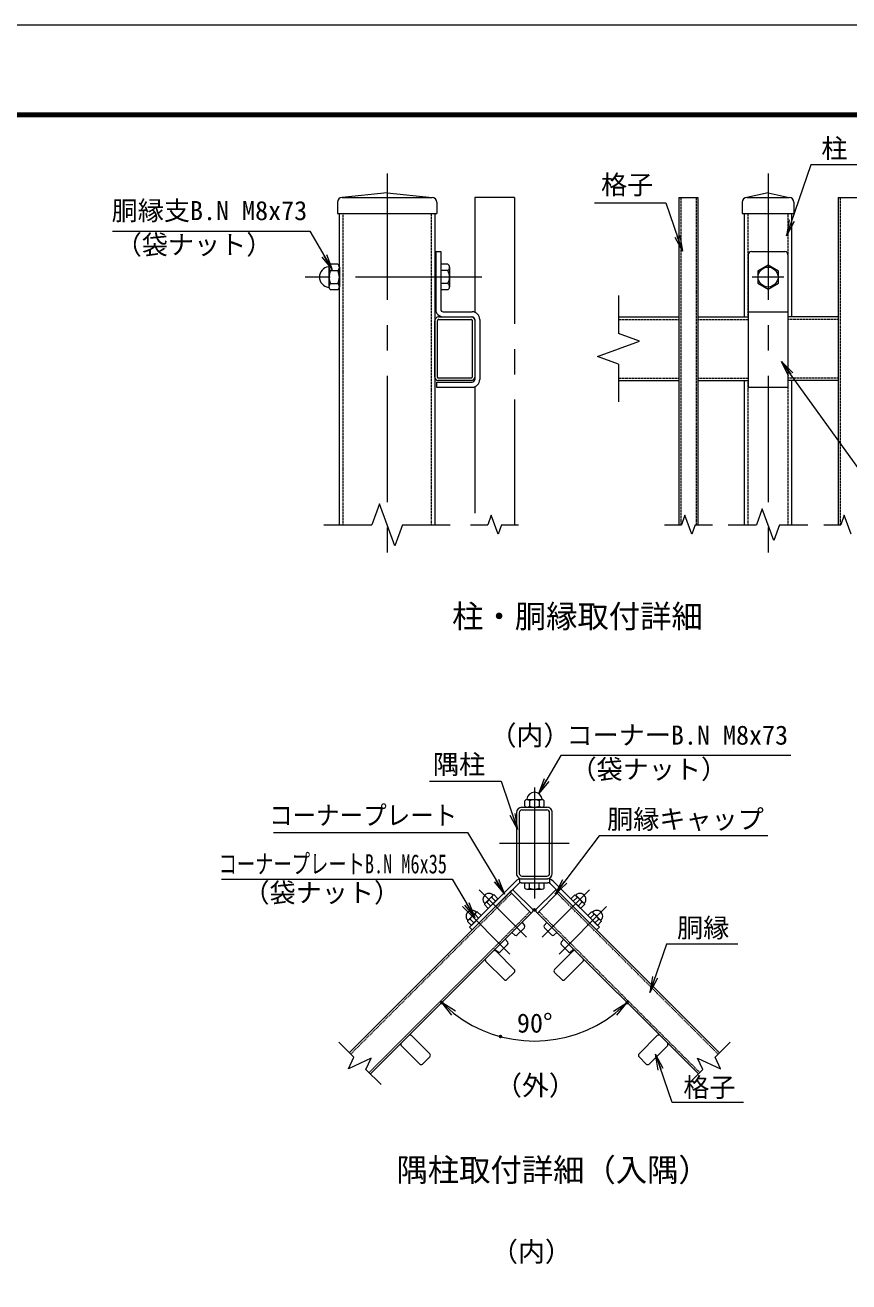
# Model space of a CAD drawing. Units: millimetres, scale not verified. Extents: x -4200 to 4200, y -2970 to 2970.
# Drawn here: x 430 to 2499, y -188 to 2970 of the extents above; entities that cross this region are included whole.
import ezdxf
from ezdxf.enums import TextEntityAlignment as Align

# ---------------------------------------------------------------- set-up
doc = ezdxf.new("R2010")
doc.units = ezdxf.units.MM
doc.header["$LTSCALE"] = 10
doc.header["$PDMODE"] = 32
doc.header["$PDSIZE"] = 5
doc.linetypes.add('USER1', pattern=[50.8, 31.75, -6.35, 6.35, -6.35])
doc.linetypes.add('USER2', pattern=[0.375, 0.25, -0.125])
for name, color, linetype, lineweight in [('0-0_D-STR1', 1, 'Continuous', 18), ('0-1_D-BMK', 2, 'USER1', 13), ('0-5_D-STR3', 3, 'Continuous', 13), ('0-6_D-STR-DIM', 7, 'Continuous', 13), ('0-7_0', 7, 'Continuous', 18), ('0-9_D-TTL-TXT', 7, 'Continuous', 18), ('0-A_D-STR-TXT', 7, 'Continuous', 13), ('0-B_D-TTL', 7, 'Continuous', 18)]:
    doc.layers.add(name, color=color, linetype=linetype, lineweight=lineweight)
doc.layers.add('0-8_Defpoints', color=253, linetype='Continuous')
doc.styles.add('ＭＳ ゴシック', font='')
doc.styles.get('ＭＳ ゴシック').set_extended_font_data('MS Gothic')

# ---------------------------------------------------------------- blocks, each defined once
blk = doc.blocks.new('_Open')
at = {"layer": '0-7_0'}
blk.add_line((-10, 1.667), (0, 0), dxfattribs=at)
blk.add_lwpolyline([(-10, -1.667), (0, 0), (-10, 0)], dxfattribs=at)

msp = doc.modelspace()

# ---------------------------------------------------------------- linework, layer by layer
at = {"layer": '0-0_D-STR1'}
for p, q in [((1338.85, 2549.13), (1225.85, 2537.13)), ((1225.85, 2537.13), (1451.85, 2537.13)), ((1338.85, 2549.13), (1451.85, 2537.13)), ((2071.79, 2537.13), (2071.79, 1714.86)), ((2071.79, 2537.13), (2119.79, 2537.13)), ((2119.79, 2537.13), (2119.79, 1714.86)), ((2295.79, 2549.13), (2242.79, 2537.13)), ((2242.79, 2537.13), (2348.79, 2537.13)), ((2295.79, 2549.13), (2348.79, 2537.13)), ((2471.79, 2537.13), (2471.79, 1714.86)), ((2471.79, 2537.13), (2519.79, 2537.13)), ((1213.85, 2525.13), (1213.85, 2497.13)), ((1213.85, 2497.13), (1463.85, 2497.13)), ((1218.85, 1714.86), (1218.85, 2497.13)), ((1458.85, 2497.13), (1458.85, 1714.86)), ((1463.85, 2525.13), (1463.85, 2497.13)), ((2230.79, 2525.13), (2230.79, 2497.13)), ((2230.79, 2497.13), (2360.79, 2497.13)), ((2235.79, 2497.13), (2235.79, 2237.13)), ((2355.79, 2237.13), (2355.79, 2497.13)), ((2360.79, 2525.13), (2360.79, 2497.13)), ((1458.85, 2085.53), (1458.85, 2227.33)), ((1465.25, 2085.53), (1465.25, 2227.33)), ((1468.65, 2237.13), (1550.45, 2237.13)), ((1468.65, 2230.73), (1550.45, 2230.73)), ((1552.45, 2228.73), (1552.45, 2085.53)), ((1558.85, 2228.76), (1558.85, 2085.51)), ((1919.79, 2237.13), (2071.79, 2237.13)), ((2119.79, 2237.13), (2245.79, 2237.13)), ((2471.79, 2237.13), (2345.79, 2237.13)), ((1550.45, 2083.53), (1467.25, 2083.53)), ((1550.45, 2077.13), (1467.25, 2077.13)), ((1919.79, 2077.13), (2071.79, 2077.13)), ((2119.79, 2077.13), (2245.79, 2077.13)), ((2235.79, 2077.13), (2235.79, 1714.86)), ((2471.79, 2077.13), (2345.79, 2077.13)), ((2355.79, 1714.86), (2355.79, 2077.13)), ((1663.88, 991.11), (1663.88, 838.71)), ((1670.78, 991.11), (1670.78, 838.71)), ((1677.68, 1004.91), (1740.08, 1004.91)), ((1677.68, 998.01), (1740.08, 998.01)), ((1746.98, 838.71), (1746.98, 991.11)), ((1753.88, 838.71), (1753.88, 991.11)), ((1677.68, 831.81), (1740.08, 831.81)), ((1677.68, 824.91), (1740.08, 824.91)), ((1243.93, 387.86), (1648.04, 791.97)), ((2173.83, 387.86), (1769.71, 791.97)), ((1296.97, 334.83), (1701.08, 738.94)), ((2120.79, 334.83), (1716.68, 738.94)), ((1612.41, 643.06), (1658.23, 597.24)), ((1805.35, 643.06), (1759.53, 597.24)), ((1586.95, 617.6), (1632.77, 571.78)), ((1830.81, 617.6), (1784.99, 571.78)), ((1639.98, 571.78), (1658.23, 590.02)), ((1777.77, 571.78), (1759.53, 590.02)), ((1400.27, 430.92), (1446.1, 385.1)), ((2017.48, 430.92), (1971.66, 385.1)), ((1374.82, 405.47), (1420.64, 359.65)), ((2042.94, 405.47), (1997.12, 359.65)), ((1427.85, 359.65), (1446.1, 377.89)), ((1989.91, 359.65), (1971.66, 377.89))]:
    msp.add_line(p, q, dxfattribs=at)
at = {"layer": '0-0_D-STR1', "linetype": 'USER1'}
for p, q in [((1558.85, 2537.13), (1558.85, 2248.83)), ((1658.85, 2537.13), (1558.85, 2537.13)), ((1658.85, 2537.13), (1658.85, 1714.86)), ((1558.85, 2061.43), (1558.85, 1714.86))]:
    msp.add_line(p, q, dxfattribs=at)
at = {"layer": '0-0_D-STR1', "linetype": 'USER2'}
for p, q in [((2076.59, 2537.13), (2076.59, 1714.86)), ((2114.99, 2537.13), (2114.99, 1714.86)), ((2476.59, 2537.13), (2476.59, 1714.86)), ((1228.05, 1714.86), (1228.05, 2497.13)), ((1449.65, 2497.13), (1449.65, 1714.86)), ((2244.99, 2497.13), (2244.99, 2237.13)), ((2346.59, 2237.13), (2346.59, 2497.13)), ((1919.79, 2230.73), (2071.79, 2230.73)), ((2119.79, 2230.73), (2245.79, 2230.73)), ((2471.79, 2230.73), (2345.79, 2230.73)), ((1919.79, 2083.53), (2071.79, 2083.53)), ((2119.79, 2083.53), (2245.79, 2083.53)), ((2244.99, 2077.13), (2244.99, 1714.86)), ((2471.79, 2083.53), (2345.79, 2083.53)), ((2346.59, 1714.86), (2346.59, 2077.13)), ((1247.33, 384.47), (1651.44, 788.58)), ((2170.43, 384.47), (1766.32, 788.58)), ((1293.57, 338.22), (1697.68, 742.33)), ((2124.19, 338.22), (1720.07, 742.33))]:
    msp.add_line(p, q, dxfattribs=at)
at = {"layer": '0-0_D-STR1'}
for centre, radius, start, end in [((1225.85, 2525.13), 12, 90, 180), ((1451.85, 2525.13), 12, 0, 90), ((2242.79, 2525.13), 12, 90, 180), ((2348.79, 2525.13), 12, 0, 90), ((1468.65, 2227.33), 9.8, 89.99999, 180), ((1468.65, 2227.33), 3.4, 89.99998, 180), ((1550.45, 2228.73), 8.4, 359.99951, 90), ((1550.45, 2228.73), 2, 0.00008, 90), ((1467.25, 2085.53), 8.4, 179.9997, 270), ((1467.25, 2085.53), 2, 179.99957, 270), ((1550.45, 2085.53), 2, 270, 0.00008), ((1550.45, 2085.53), 8.4, 270, 359.99971), ((1677.68, 991.11), 13.8, 90.00002, 179.99999), ((1677.68, 991.11), 6.9, 90.00002, 179.99999), ((1740.08, 991.11), 13.8, 0, 90.00002), ((1740.08, 991.11), 6.9, 0, 90.00002), ((1677.68, 838.71), 13.8, 179.99999, 270.00002), ((1677.68, 838.71), 6.9, 179.99999, 270.00002), ((1740.08, 838.71), 6.9, 270.00002, 0), ((1740.08, 838.71), 13.8, 270.00002, 0), ((1608.8, 639.45), 5.1, 44.99941, 135), ((1808.96, 639.45), 5.1, 45, 135.00059), ((1590.56, 621.21), 5.1, 135, 225), ((1827.2, 621.21), 5.1, 315, 45), ((1636.38, 575.39), 5.1, 224.99942, 315), ((1654.62, 593.63), 5.1, 315, 44.99941), ((1763.14, 593.63), 5.1, 135.00059, 225), ((1781.38, 575.39), 5.1, 225, 315.00058), ((1378.43, 409.07), 5.1, 135, 225), ((1396.67, 427.32), 5.1, 44.99941, 135), ((2021.09, 427.32), 5.1, 45, 135.00059), ((2039.33, 409.07), 5.1, 315, 45), ((1442.49, 381.5), 5.1, 315, 44.99941), ((1975.27, 381.5), 5.1, 135.00059, 225), ((1424.25, 363.25), 5.1, 224.99942, 315), ((1993.51, 363.25), 5.1, 225, 315.00058)]:
    msp.add_arc(centre, radius, start, end, dxfattribs=at)
at = {"layer": '0-1_D-BMK'}
for p, q in [((1338.85, 2597.13), (1338.85, 1598.99)), ((2295.79, 2597.13), (2295.79, 1598.99)), ((2295.79, 2377.13), (2295.79, 2297.13)), ((1577.21, 2337.13), (1125.06, 2337.13)), ((2335.79, 2337.13), (2255.79, 2337.13)), ((1708.88, 1054.31), (1708.88, 775.51)), ((1621.2, 914.91), (1796.56, 914.91)), ((1570.24, 797.66), (1689.37, 678.53)), ((1847.52, 797.66), (1728.39, 678.53)), ((1527.81, 755.23), (1646.94, 636.1)), ((1889.95, 755.23), (1770.82, 636.1))]:
    msp.add_line(p, q, dxfattribs=at)
at = {"layer": '0-5_D-STR3'}
for p, q in [((1460.85, 2401.13), (1460.85, 2256.33)), ((1460.85, 2401.13), (1473.65, 2401.13)), ((1473.65, 2401.13), (1473.65, 2256.33)), ((2253.79, 2401.13), (2337.79, 2401.13)), ((1214.85, 2369.53), (1196.85, 2369.53)), ((1473.65, 2369.53), (1473.65, 2304.73)), ((1491.65, 2369.53), (1473.65, 2369.53)), ((2245.79, 2393.13), (2245.79, 2060.33)), ((2345.79, 2393.13), (2345.79, 2060.33)), ((1192.85, 2362.07), (1192.85, 2312.68)), ((1192.85, 2362.07), (1192.85, 2312.68)), ((1196.85, 2353.33), (1214.85, 2353.33)), ((1218.85, 2362.07), (1218.85, 2312.68)), ((1218.85, 2362.07), (1218.85, 2312.68)), ((1458.85, 2353.13), (1460.85, 2353.13)), ((1491.65, 2353.33), (1473.65, 2353.33)), ((1495.65, 2362.07), (1495.65, 2312.68)), ((1196.85, 2320.93), (1214.85, 2320.93)), ((1458.85, 2321.13), (1460.85, 2321.13)), ((1491.65, 2320.93), (1473.65, 2320.93)), ((1214.85, 2304.73), (1196.85, 2304.73)), ((1491.65, 2304.73), (1473.65, 2304.73)), ((1480.05, 2249.93), (1552.45, 2249.93)), ((2245.79, 2249.93), (2345.79, 2249.93)), ((1478.05, 2237.13), (1550.45, 2237.13)), ((1558.85, 2230.74), (1558.85, 2079.54)), ((1571.65, 2230.73), (1571.65, 2079.53)), ((1462.85, 2073.13), (1552.45, 2073.13)), ((1462.85, 2073.13), (1462.85, 2060.33)), ((1462.85, 2060.33), (1552.45, 2060.33)), ((2245.79, 2060.33), (2345.79, 2060.33)), ((1684.76, 1007.91), (1684.76, 1021.41)), ((1690.36, 1024.41), (1727.4, 1024.41)), ((1690.36, 1024.41), (1727.4, 1024.41)), ((1696.91, 1021.41), (1696.91, 1007.91)), ((1721.21, 1021.41), (1721.21, 1007.91)), ((1733.36, 1007.91), (1733.36, 1021.41)), ((1690.36, 1004.91), (1727.4, 1004.91)), ((1690.36, 1004.91), (1727.4, 1004.91)), ((1671.38, 824.49), (1671.38, 814.45)), ((1675.36, 824.91), (1742.4, 824.91)), ((1746.38, 824.49), (1746.38, 814.45)), ((1661.81, 819.31), (1545.8, 703.3)), ((1668.57, 812.5), (1552.59, 696.51)), ((1651.23, 795.16), (1648.04, 791.97)), ((1701.08, 738.94), (1648.04, 791.97)), ((1704.26, 748.49), (1657.59, 795.16)), ((1675.36, 815.31), (1742.4, 815.31)), ((1684.58, 815.31), (1733.18, 815.31)), ((1684.58, 801.81), (1684.58, 815.31)), ((1690.18, 798.81), (1727.21, 798.81)), ((1696.73, 801.81), (1696.73, 815.31)), ((1713.5, 748.49), (1760.17, 795.16)), ((1716.68, 738.94), (1769.71, 791.97)), ((1721.03, 801.81), (1721.03, 815.31)), ((1733.18, 801.81), (1733.18, 815.31)), ((1749.19, 812.5), (1865.17, 696.51)), ((1755.95, 819.31), (1871.96, 703.3)), ((1766.53, 795.16), (1769.71, 791.97)), ((1584.05, 762.76), (1583.35, 760.15)), ((1583.35, 760.15), (1593, 750.5)), ((1605.13, 783.85), (1584.05, 762.76)), ((1589.52, 766.33), (1599.17, 756.68)), ((1617.39, 774.9), (1593, 750.5)), ((1601.57, 778.37), (1611.22, 768.72)), ((1607.74, 784.55), (1605.13, 783.85)), ((1607.74, 784.55), (1617.39, 774.9)), ((1810.02, 784.55), (1800.37, 774.9)), ((1800.37, 774.9), (1824.76, 750.5)), ((1816.19, 778.37), (1806.54, 768.72)), ((1810.02, 784.55), (1812.63, 783.85)), ((1812.63, 783.85), (1833.71, 762.76)), ((1828.24, 766.33), (1818.59, 756.68)), ((1834.41, 760.15), (1824.76, 750.5)), ((1833.71, 762.76), (1834.41, 760.15)), ((1562.7, 741.42), (1541.62, 720.34)), ((1574.97, 732.47), (1550.57, 708.07)), ((1559.14, 735.95), (1568.79, 726.3)), ((1565.31, 742.12), (1562.7, 741.42)), ((1565.31, 742.12), (1574.97, 732.47)), ((1704.26, 742.12), (1701.08, 738.94)), ((1713.5, 742.12), (1716.68, 738.94)), ((1852.44, 742.12), (1842.79, 732.47)), ((1842.79, 732.47), (1867.19, 708.07)), ((1858.62, 735.95), (1848.97, 726.3)), ((1852.44, 742.12), (1855.06, 741.42)), ((1855.06, 741.42), (1876.14, 720.34)), ((1541.62, 720.34), (1540.92, 717.73)), ((1540.92, 717.73), (1550.57, 708.07)), ((1552.59, 696.51), (1545.8, 703.3)), ((1547.09, 723.9), (1556.74, 714.25)), ((1665.62, 683.97), (1683.93, 702.27)), ((1677.74, 715.61), (1684.17, 707.94)), ((1740.02, 715.61), (1733.58, 707.94)), ((1752.14, 683.97), (1733.83, 702.27)), ((1870.66, 723.9), (1861.01, 714.25)), ((1865.17, 696.51), (1871.96, 703.3)), ((1876.84, 717.73), (1867.19, 708.07)), ((1876.14, 720.34), (1876.84, 717.73)), ((1635.32, 673.18), (1641.75, 665.52)), ((1652.29, 690.15), (1659.95, 683.72)), ((1765.47, 690.15), (1757.81, 683.72)), ((1782.44, 673.18), (1776.01, 665.52)), ((1609.86, 647.72), (1617.52, 641.29)), ((1623.19, 641.54), (1641.5, 659.85)), ((1794.56, 641.54), (1776.26, 659.85)), ((1807.9, 647.72), (1800.23, 641.29))]:
    msp.add_line(p, q, dxfattribs=at)
msp.add_lwpolyline([(2321.79, 2352.14), (2295.79, 2367.15), (2269.79, 2352.14), (2269.79, 2322.12), (2295.79, 2307.11), (2321.79, 2322.12)], close=True, dxfattribs=at)
msp.add_circle((2295.79, 2337.13), 25, dxfattribs=at)
for centre, radius, start, end in [((2253.79, 2393.13), 8, 90, 180), ((2337.79, 2393.13), 8, 0, 90), ((1203, 2361.43), 10.17, 127.21089, 232.78911), ((1208.7, 2361.43), 10.17, 307.21089, 52.78911), ((1485.5, 2361.43), 10.17, 307.21089, 52.78911), ((1194.85, 2337.13), 26, 97.16806, 262.83194), ((1191.35, 2364.91), 2, 277.16806, 350.16084), ((1227.65, 2337.13), 34.8, 152.26063, 207.73937), ((1184.04, 2337.13), 34.8, 332.26063, 27.73937), ((1460.84, 2337.13), 34.8, 332.26063, 27.73937), ((1191.35, 2309.35), 2, 16.57981, 82.83194), ((1203.05, 2312.83), 10.2, 127.42505, 232.57495), ((1208.65, 2312.83), 10.2, 307.42505, 52.57495), ((1485.45, 2312.83), 10.2, 307.42505, 52.57495), ((1480.05, 2256.33), 19.2, 180, 270), ((1480.05, 2256.33), 6.4, 180, 270), ((1552.45, 2230.73), 19.2, 0, 90), ((1552.45, 2230.73), 6.4, 0, 90), ((1552.45, 2079.53), 6.4, 270, 0), ((1552.45, 2079.53), 19.2, 270, 0), ((1709.06, 1022.91), 19.5, 7.16806, 172.83194), ((1690.84, 1016.79), 7.63, 37.21089, 142.78911), ((1688.23, 1025.53), 1.5, 279.83916, 352.83194), ((1709.06, 998.3), 26.1, 62.26063, 117.73937), ((1727.29, 1016.76), 7.65, 37.42505, 142.57495), ((1729.9, 1025.53), 1.5, 187.16806, 253.42019), ((1690.84, 1012.52), 7.63, 217.21089, 322.78911), ((1709.06, 1031.01), 26.1, 242.26063, 297.73937), ((1727.29, 1012.56), 7.65, 217.42505, 322.57495), ((1675.36, 805.71), 19.2, 90, 134.8875), ((1742.4, 805.71), 19.2, 45.1125, 90), ((1654.41, 791.97), 4.5, 45, 135), ((1675.36, 805.71), 9.6, 90, 135), ((1690.65, 806.42), 7.63, 217.21089, 322.78911), ((1708.88, 824.91), 26.1, 242.26063, 297.73937), ((1727.1, 806.46), 7.65, 217.42505, 322.57495), ((1742.4, 805.71), 9.6, 45, 90), ((1763.35, 791.97), 4.5, 45, 135), ((1594.52, 773.37), 14.91, 44.64798, 225.35202), ((1598.25, 746.93), 21.27, 114.22053, 131.8842), ((1614.04, 753.85), 27.51, 116.96185, 153.03815), ((1620.96, 769.65), 21.27, 138.1158, 155.77947), ((1823.24, 773.37), 14.91, 314.64798, 135.35202), ((1796.79, 769.65), 21.27, 24.22053, 41.8842), ((1803.72, 753.85), 27.51, 26.96185, 63.03815), ((1819.51, 746.93), 21.27, 48.1158, 65.77947), ((1552.1, 730.94), 14.91, 44.64798, 225.35202), ((1571.61, 711.43), 27.51, 116.96185, 153.03815), ((1578.54, 727.22), 21.27, 138.1158, 155.77947), ((1701.08, 745.3), 4.5, 315, 45), ((1716.68, 745.3), 4.5, 135, 225), ((1865.66, 730.94), 14.91, 314.64798, 135.35202), ((1839.22, 727.22), 21.27, 24.22053, 41.8842), ((1846.15, 711.43), 27.51, 26.96185, 63.03815), ((1555.82, 704.5), 21.27, 114.22053, 131.8842), ((1680.96, 705.24), 4.2, 315, 40), ((1736.8, 705.24), 4.2, 140, 225), ((1861.94, 704.5), 21.27, 48.1158, 65.77947), ((1638.53, 662.82), 4.2, 315, 40), ((1662.65, 686.94), 4.2, 230, 315), ((1755.11, 686.94), 4.2, 225, 310), ((1779.23, 662.82), 4.2, 140, 225), ((1620.22, 644.51), 4.2, 230, 315), ((1797.53, 644.51), 4.2, 225, 310)]:
    msp.add_arc(centre, radius, start, end, dxfattribs=at)
at = {"layer": '0-6_D-STR-DIM'}
for p, q in [((1919.79, 2290.85), (1919.79, 2195.61)), ((1972.65, 2176.37), (1919.79, 2195.61)), ((1866.93, 2137.89), (1972.65, 2176.37)), ((1919.79, 2118.65), (1866.93, 2137.89)), ((1919.79, 2118.65), (1919.79, 2023.42)), ((1319.61, 1767.72), (1300.37, 1714.86)), ((1358.09, 1662.01), (1319.61, 1767.72)), ((1600.19, 1738.65), (1591.53, 1714.86)), ((1617.5, 1691.08), (1600.19, 1738.65)), ((2087.13, 1738.65), (2078.47, 1714.86)), ((2104.45, 1691.08), (2087.13, 1738.65)), ((2281.36, 1754.51), (2266.93, 1714.86)), ((2310.22, 1675.22), (2281.36, 1754.51)), ((2487.13, 1738.65), (2478.47, 1714.86)), ((2504.45, 1691.08), (2487.13, 1738.65)), ((1180.13, 1714.86), (1300.37, 1714.86)), ((1377.32, 1714.86), (1358.09, 1662.01)), ((1377.32, 1714.86), (1497.56, 1714.86)), ((1548.68, 1714.86), (1591.53, 1714.86)), ((1626.16, 1714.86), (1617.5, 1691.08)), ((1626.16, 1714.86), (1669.02, 1714.86)), ((2035.62, 1714.86), (2078.47, 1714.86)), ((2113.1, 1714.86), (2104.45, 1691.08)), ((2113.1, 1714.86), (2155.96, 1714.86)), ((2195.5, 1714.86), (2266.93, 1714.86)), ((2324.65, 1714.86), (2310.22, 1675.22)), ((2324.65, 1714.86), (2396.07, 1714.86)), ((2435.62, 1714.86), (2478.47, 1714.86)), ((1217.27, 414.53), (1255.15, 376.65)), ((2200.49, 414.53), (2162.61, 376.65)), ((1241.77, 347.97), (1255.15, 376.65)), ((1299.13, 374.72), (1241.77, 347.97)), ((1285.75, 346.04), (1299.13, 374.72)), ((2118.63, 374.72), (2175.99, 347.97)), ((2132, 346.04), (2118.63, 374.72)), ((2175.99, 347.97), (2162.61, 376.65)), ((1285.75, 346.04), (1323.63, 308.16)), ((2132, 346.04), (2094.12, 308.16))]:
    msp.add_line(p, q, dxfattribs=at)
msp.add_arc((1708.88, 746.74), 329.28, 231.96442, 308.03558, dxfattribs=at)
at = {"layer": '0-8_Defpoints'}
for p in [(1708.88, 746.74), (1476.04, 513.91), (1941.72, 513.91), (1623.66, 428.68)]:
    msp.add_point(p, dxfattribs=at)
at = {"layer": '0-A_D-STR-TXT'}
for points in [[(2534.03, 2619.57), (2402.92, 2619.57), (2342.93, 2442.88)], [(1859.56, 2523.29), (2039.17, 2523.29), (2080.05, 2403.85)], [(649.16, 2452.92), (1144.44, 2452.92), (1200.06, 2358.02)], [(2916.99, 1825.04), (2545.77, 1825.04), (2330.63, 2123.67)], [(2352.98, 1134.91), (1775.64, 1134.91), (1720.03, 1040.01)], [(1445.35, 1070.64), (1624.95, 1070.64), (1665.83, 951.19)], [(1053.08, 941.55), (1541.19, 941.55), (1632.69, 788.46)], [(2295.35, 933.02), (1871.15, 933.02), (1761.82, 788.07)], [(922.48, 824.28), (1502.37, 824.28), (1557.99, 729.38)], [(2220.05, 661.04), (2040.44, 661.04), (1999.57, 541.59)], [(2234.29, 262.97), (2054.69, 262.97), (2013.81, 382.42)]]:
    msp.add_lwpolyline(points, dxfattribs=at)
at = {"layer": '0-B_D-TTL'}
for points in [[(-4200.09, -2969.77), (4199.91, -2969.77), (4199.91, 2970.23), (-4200.09, 2970.23)], [(-3930.09, 2750.23), (3929.91, 2750.23), (3929.91, -2749.77), (-3930.09, -2749.77)], [(-3927.59, 2747.73), (3927.41, 2747.73), (3927.41, -2747.27), (-3927.59, -2747.27)], [(-3925.09, 2745.23), (3924.91, 2745.23), (3924.91, -2744.77), (-3925.09, -2744.77)], [(-3922.59, 2742.73), (3922.41, 2742.73), (3922.41, -2742.27), (-3922.59, -2742.27)], [(-3920.09, 2740.23), (3919.91, 2740.23), (3919.91, -2739.77), (-3920.09, -2739.77)]]:
    msp.add_lwpolyline(points, close=True, dxfattribs=at)

# ---------------------------------------------------------------- block references
at = {"layer": '0-6_D-STR-DIM', "xscale": 4, "yscale": 4}
for p, rotation in [((1476.04, 513.91), 138.48221), ((1941.72, 513.91), 41.51779)]:
    msp.add_blockref('_Open', p, dxfattribs=dict(at, rotation=rotation))
at = {"layer": '0-A_D-STR-TXT', "xscale": 4, "yscale": 4}
for p, rotation in [((2342.29, 2440.99), 251.2487), ((2080.69, 2401.95), 288.89187), ((1201.07, 2356.3), 300.37182), ((2329.46, 2125.29), 125.76969), ((1719.02, 1038.28), 239.62818), ((1666.48, 949.3), 288.89187), ((1633.72, 786.75), 300.8674), ((1760.61, 786.47), 232.97229), ((1559, 727.66), 300.37182), ((1998.92, 539.7), 251.10813), ((2013.16, 384.31), 108.89187)]:
    msp.add_blockref('_Open', p, dxfattribs=dict(at, rotation=rotation))

# ---------------------------------------------------------------- texts
at = {"layer": '0-6_D-STR-DIM', "style": 'ＭＳ ゴシック'}
msp.add_text('90°', height=48.09, dxfattribs=at).set_placement((1664.95, 424.21), align=Align.BOTTOM_LEFT)
at = {"layer": '0-9_D-TTL-TXT', "style": 'ＭＳ ゴシック'}
for s, p in [('柱・胴縁取付詳細', (1502.11, 1438.52)), ('隅柱取付詳細（入隅）', (1362.35, 47.4))]:
    msp.add_text(s, height=57.7, dxfattribs=at).set_placement(p, align=Align.BOTTOM_LEFT)
at = {"layer": '0-A_D-STR-TXT', "style": 'ＭＳ ゴシック'}
for s, height, p in [('柱', 48.09, (2429.64, 2621.95)), ('格子', 48.09, (1876.3, 2530.71)), ('胴縁支B.N M8x73', 48.09, (646.87, 2465.76)), ('（袋ナット）', 48.09, (657.06, 2379.99)), ('（内）', 49.49, (1596.38, 1145.89)), ('コーナーB.N M8x73', 48.09, (1789.28, 1147.75)), ('隅柱', 48.09, (1454.09, 1074.15)), ('（袋ナット）', 48.09, (1799.47, 1061.98)), ('胴縁キャップ', 48.09, (1891.56, 936.34)), ('（袋ナット）', 48.09, (978, 751.75)), ('胴縁', 48.09, (2067.17, 663.41)), ('（外）', 49.49, (1610.13, 266.31)), ('格子', 48.09, (2083.02, 262.69)), ('（内）', 49.49, (1600.15, -151.41))]:
    msp.add_text(s, height=height, dxfattribs=at).set_placement(p, align=Align.BOTTOM_LEFT)
for s, width, p in [('コーナープレート', 0.9, (1042.55, 946.15)), ('コーナープレートB.N M6x35', 0.7, (915.7, 824.24))]:
    msp.add_text(s, height=48.09, dxfattribs=dict(at, width=width)).set_placement(p, align=Align.BOTTOM_LEFT)

doc.saveas('drawing.dxf')
